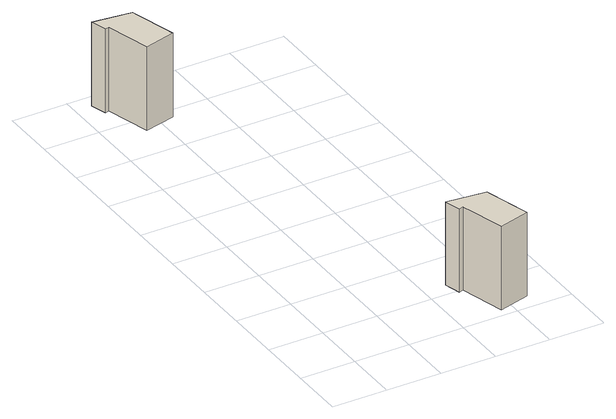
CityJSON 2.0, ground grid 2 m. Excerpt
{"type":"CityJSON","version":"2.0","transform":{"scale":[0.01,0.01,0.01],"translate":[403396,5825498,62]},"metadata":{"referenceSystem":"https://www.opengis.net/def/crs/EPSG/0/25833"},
"CityObjects":{
"building1":{"type":"Building","attributes":{"Gemeindeschluessel":"11000010","BezugspunktDach":"2200","function":"51009_1610","measuredHeight":3.1,"storeysAboveGround":0},"address":[{"country":"Germany","locality":"Berlin"}],"geometry":[{"type":"Solid","lod":"1","boundaries":[[[[0,1,2,3,4,5]],[[6,7,8,9,10,11]],[[6,11,5,4]],[[7,6,4,3]],[[8,7,3,2]],[[9,8,2,1]],[[10,9,1,0]],[[11,10,0,5]]]]}]},
"building2":{"type":"Building","attributes":{"Gemeindeschluessel":"11000010","BezugspunktDach":"2200","function":"51009_1610","measuredHeight":3.11,"storeysAboveGround":0},"address":[{"country":"Germany","locality":"Berlin"}],"geometry":[{"type":"Solid","lod":"1","boundaries":[[[[12,13,14,15,16,17]],[[18,19,20,21,22,23]],[[18,23,17,16]],[[19,18,16,15]],[[20,19,15,14]],[[21,20,14,13]],[[22,21,13,12]],[[23,22,12,17]]]]}]}
},
"vertices":[
[497,188,346],[513,193,346],[557,29,346],[671,61,346],[624,233,346],[481,248,346],[624,233,35],[671,61,35],[557,29,35],[513,193,35],[497,188,35],[481,248,35],
[79,1692,345],[93,1696,345],[138,1532,345],[251,1563,345],[204,1736,345],[62,1751,345],[204,1736,33],[251,1563,33],[138,1532,33],[93,1696,33],[79,1692,33],[62,1751,33]
]}
